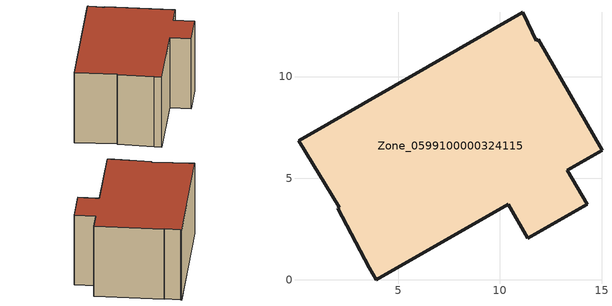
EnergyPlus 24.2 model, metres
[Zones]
Zone_0599100000324115
 floor ground (C_G): 11.12,13.17 11.16,13.06 11.79,11.77 11.89,11.83 15.02,6.38 13.32,5.4 14.29,3.72 11.37,2.04 10.4,3.73 3.91,0 3.57,0.6 2.02,3.52 2.1,3.56 0.09,6.85 z0
 wall outside (C_F): 11.16,13.06 11.12,13.17 0.09,6.85 2.1,3.56 2.02,3.52 3.57,0.6 3.91,0 10.4,3.73 11.37,2.04 14.29,3.72 13.32,5.4 15.02,6.38 11.89,11.83 11.79,11.77 11.16,13.06 z0:7.04
 roof outside (C_R): 11.79,11.77 11.16,13.06 11.12,13.17 0.09,6.85 2.1,3.56 2.02,3.52 3.57,0.6 3.91,0 10.4,3.73 11.37,2.04 14.29,3.72 13.32,5.4 15.02,6.38 11.89,11.83 z7.04
[BUILDING]
Pand.0599100000324115: North Axis=0; Terrain=City; Loads Convergence Tolerance Value=0.04; Temperature Convergence Tolerance Value=0.4; Solar Distribution=FullExterior; Maximum Number of Warmup Days=25; Minimum Number of Warmup Days=1
[Site:Location]
Rotterdam.The.Hague.AP_ZH_NLD Design_Conditions: Latitude=51.96; Longitude=4.45; Time Zone=1; Elevation=-4.5
[SITE:GROUNDTEMPERATURE:BUILDINGSURFACE]
18, 18, 18, 18, 18, 18, 18, 18, 18, 18, 18, 18
[MATERIAL] Thermal Absorptance=0.9; Solar Absorptance=0.7; Visible Absorptance=0.7
Name | Roughness | Thickness | Conductivity | Density | Specific Heat
G.D.1975-1991 | MediumSmooth | 0.15 | 0.288461 | 540 | 1210
F.D.1975-1991 | Rough | 0.3 | 0.230769 | 1920 | 840
R.D.1975-1991 | MediumRough | 0.2 | 0.153846 | 1500 | 1000
[CONSTRUCTION]
C_G: G.D.1975-1991
C_F: F.D.1975-1991
C_R: R.D.1975-1991
[ZONE]
Zone_0599100000324115: Type=1; Multiplier=1; Ceiling Height=Autocalculate; Volume=Autocalculate; Floor Area=autocalculate; Part of Total Floor Area=Yes
[ZONEINFILTRATION:DESIGNFLOWRATE]
Infil_Zone_0599100000324115: Zone or ZoneList or Space or SpaceList=Zone_0599100000324115; Schedule=AlwaysOn; Design Flow Rate Calculation Method=Flow/Area; Flow Rate per Floor Area=0.0042; Constant Term Coefficient=1; Temperature Term Coefficient=0; Velocity Term Coefficient=0; Velocity Squared Term Coefficient=0
[HVACTEMPLATE:ZONE:IDEALLOADSAIRSYSTEM]
Zone_0599100000324115: Maximum Heating Supply Air Temperature=50; Minimum Cooling Supply Air Temperature=13; Maximum Heating Supply Air Humidity Ratio=0.0156; Minimum Cooling Supply Air Humidity Ratio=0.0077; Heating Limit=NoLimit; Cooling Limit=NoLimit; Dehumidification Control Type=ConstantSensibleHeatRatio; Cooling Sensible Heat Ratio=0.7; Dehumidification Setpoint=60; Humidification Control Type=None; Humidification Setpoint=30; Outdoor Air Method=None; Outdoor Air Flow Rate per Person=0.00944; Outdoor Air Flow Rate per Zone Floor Area=0; Outdoor Air Flow Rate per Zone=0; Demand Controlled Ventilation Type=None; Outdoor Air Economizer Type=NoEconomizer; Heat Recovery Type=None; Sensible Heat Recovery Effectiveness=0.7; Latent Heat Recovery Effectiveness=0.65
[ZONECONTROL:THERMOSTAT]
ThermostatControl_Zone_0599100000324115: Zone or ZoneList=Zone_0599100000324115; Control Type Schedule=DualSetpointControlType; Control 1=Thermostat_Zone_0599100000324115; Temperature Difference Between Cutout And Setpoint=0
[THERMOSTATSETPOINT:DUALSETPOINT]
Thermostat_Zone_0599100000324115: Heating Setpoint Temperature Schedule=HeatingSetpoint_Zone_0599100000324115; Cooling Setpoint Temperature Schedule=CoolingSetpoint_Zone_0599100000324115
[SCHEDULE:COMPACT]
HeatingSetpoint_Zone_0599100000324115: Through: 12/31, For: AllDays, Until: 24:00, 21
CoolingSetpoint_Zone_0599100000324115: Through: 12/31, For: AllDays, Until: 24:00, 24
DualSetpointControlType: Through: 12/31, For: AllDays, Until: 24:00, 4
AlwaysOn: Through: 12/31, For: AllDays, Until: 24:00, 1
